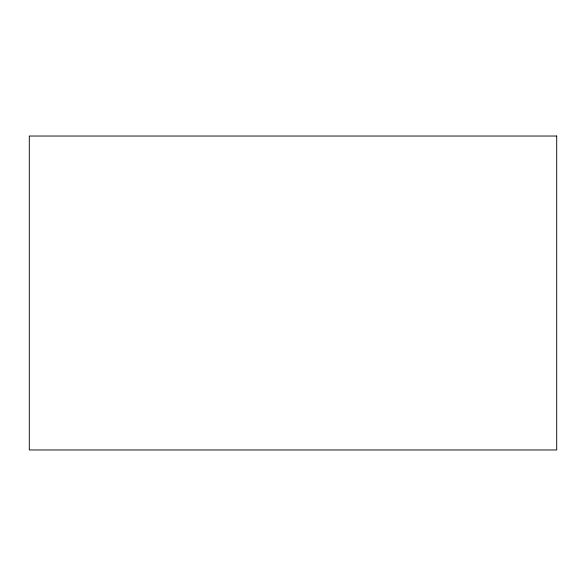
<?xml version="1.0" encoding="UTF-8"?>
<svg xmlns="http://www.w3.org/2000/svg" width="586" height="586" viewBox="0 0 586 586"><rect width="100%" height="100%" fill="white"/><g stroke="black" fill="none" stroke-linecap="round" stroke-linejoin="round"><path stroke-width="0.88" d="M556.7 136.033L29.3 136.033L29.3 449.967L556.7 449.967L556.7 136.033"/></g></svg>
